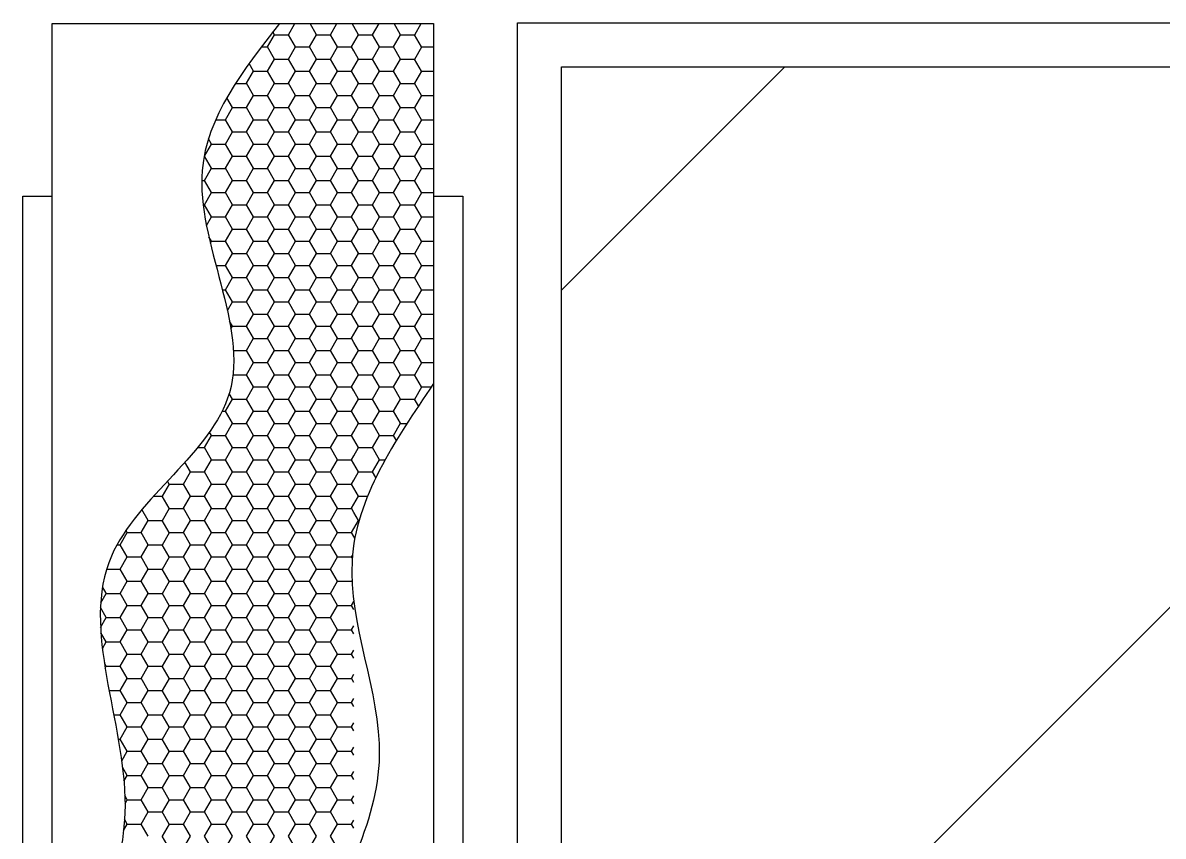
# Model space of a CAD drawing. Header units: millimetres. Extents: x 4513 to 24862, y 3359 to 11488.
# Drawn here: x 12594 to 13369, y 6465 to 7018 of the extents above; entities that cross this region are included whole.
import ezdxf

# ---------------------------------------------------------------- set-up
doc = ezdxf.new("R2010")
doc.units = ezdxf.units.MM

msp = doc.modelspace()

# ---------------------------------------------------------------- linework, layer by layer
for p, q in [((12614.34, 6085.9), (12614.34, 7017.06)), ((12614.34, 7017.06), (12873.42, 7017.06)), ((12774.86, 7009.48), (12779.24, 7017.06)), ((12793.9, 7009.49), (12789.53, 7017.06)), ((12803.44, 7009.48), (12807.81, 7017.06)), ((12819.3, 7014.99), (12818.1, 7017.06)), ((12822.47, 7009.49), (12819.3, 7014.99)), ((12832.01, 7009.48), (12836.39, 7017.06)), ((12851.05, 7009.49), (12846.68, 7017.06)), ((12860.59, 7009.48), (12864.96, 7017.06)), ((12873.42, 7017.06), (12873.42, 6085.9)), ((12930.45, 5880.25), (12930.45, 7017.6)), ((12930.45, 7017.6), (14035.98, 7017.6)), ((12760.57, 7001.23), (12765.34, 7009.48)), ((12765.32, 7009.49), (12764.23, 7011.38)), ((12765.33, 7009.48), (12774.85, 7009.48)), ((12779.61, 7001.24), (12774.85, 7009.49)), ((12789.15, 7001.23), (12793.91, 7009.48)), ((12793.9, 7009.48), (12803.43, 7009.48)), ((12808.19, 7001.24), (12803.42, 7009.49)), ((12819.3, 7003.97), (12822.49, 7009.48)), ((12822.48, 7009.48), (12832, 7009.48)), ((12836.76, 7001.24), (12832, 7009.49)), ((12846.3, 7001.23), (12851.06, 7009.48)), ((12851.05, 7009.48), (12860.58, 7009.48)), ((12865.34, 7001.24), (12860.57, 7009.49)), ((12756.43, 7001.23), (12760.56, 7001.23)), ((12765.32, 6992.99), (12760.56, 7001.24)), ((12774.86, 6992.99), (12779.62, 7001.23)), ((12779.61, 7001.23), (12789.14, 7001.23)), ((12793.9, 6992.99), (12789.14, 7001.24)), ((12803.44, 6992.99), (12808.2, 7001.23)), ((12808.19, 7001.23), (12817.71, 7001.23)), ((12819.3, 6998.49), (12817.71, 7001.24)), ((12817.72, 7001.23), (12819.3, 7003.97)), ((12822.47, 6992.99), (12819.3, 6998.49)), ((12832.01, 6992.99), (12836.77, 7001.23)), ((12836.76, 7001.23), (12846.29, 7001.23)), ((12851.05, 6992.99), (12846.29, 7001.24)), ((12860.59, 6992.99), (12865.35, 7001.23)), ((12865.34, 7001.23), (12873.42, 7001.23)), ((12751.04, 6984.74), (12748.07, 6989.89)), ((12760.57, 6984.74), (12765.34, 6992.99)), ((12765.33, 6992.98), (12774.85, 6992.98)), ((12779.61, 6984.74), (12774.85, 6992.99)), ((12789.15, 6984.74), (12793.91, 6992.99)), ((12793.9, 6992.98), (12803.43, 6992.98)), ((12808.19, 6984.74), (12803.42, 6992.99)), ((12819.3, 6987.47), (12822.49, 6992.99)), ((12822.48, 6992.98), (12832, 6992.98)), ((12836.76, 6984.74), (12832, 6992.99)), ((12846.3, 6984.74), (12851.06, 6992.99)), ((12851.05, 6992.98), (12860.58, 6992.98)), ((12865.34, 6984.74), (12860.57, 6992.99)), ((12746.29, 6976.49), (12751.05, 6984.74)), ((12751.04, 6984.73), (12760.56, 6984.73)), ((12765.32, 6976.49), (12760.56, 6984.74)), ((12774.86, 6976.49), (12779.62, 6984.74)), ((12779.61, 6984.73), (12789.14, 6984.73)), ((12793.9, 6976.49), (12789.14, 6984.74)), ((12803.44, 6976.49), (12808.2, 6984.74)), ((12808.19, 6984.73), (12817.71, 6984.73)), ((12819.3, 6981.99), (12817.71, 6984.74)), ((12817.72, 6984.74), (12819.3, 6987.47)), ((12822.47, 6976.49), (12819.3, 6981.99)), ((12832.01, 6976.49), (12836.77, 6984.74)), ((12836.76, 6984.73), (12846.29, 6984.73)), ((12851.05, 6976.49), (12846.29, 6984.74)), ((12860.59, 6976.49), (12865.35, 6984.74)), ((12865.34, 6984.73), (12873.42, 6984.73)), ((12960.45, 6207.27), (13740.78, 6987.6)), ((12960.45, 6987.6), (14005.98, 6987.6)), ((12960.45, 6122.51), (12960.45, 6987.6)), ((12960.45, 6835.88), (13112.16, 6987.6)), ((12738.95, 6976.48), (12746.28, 6976.48)), ((12751.04, 6968.24), (12746.27, 6976.49)), ((12760.57, 6968.24), (12765.34, 6976.49)), ((12765.33, 6976.48), (12774.85, 6976.48)), ((12779.61, 6968.24), (12774.85, 6976.49)), ((12789.15, 6968.24), (12793.91, 6976.49)), ((12793.9, 6976.48), (12803.43, 6976.48)), ((12808.19, 6968.24), (12803.42, 6976.49)), ((12819.3, 6970.97), (12822.49, 6976.49)), ((12822.48, 6976.48), (12832, 6976.48)), ((12836.76, 6968.24), (12832, 6976.49)), ((12846.3, 6968.24), (12851.06, 6976.49)), ((12851.05, 6976.48), (12860.58, 6976.48)), ((12865.34, 6968.24), (12860.57, 6976.49)), ((12736.75, 6960), (12732.95, 6966.58)), ((12746.29, 6959.99), (12751.05, 6968.24)), ((12751.04, 6968.23), (12760.56, 6968.23)), ((12765.32, 6960), (12760.56, 6968.24)), ((12774.86, 6959.99), (12779.62, 6968.24)), ((12779.61, 6968.23), (12789.14, 6968.23)), ((12793.9, 6960), (12789.14, 6968.24)), ((12803.44, 6959.99), (12808.2, 6968.24)), ((12808.19, 6968.23), (12817.71, 6968.23)), ((12819.3, 6965.49), (12817.71, 6968.24)), ((12817.72, 6968.24), (12819.3, 6970.97)), ((12832.01, 6959.99), (12836.77, 6968.24)), ((12836.76, 6968.23), (12846.29, 6968.23)), ((12851.05, 6960), (12846.29, 6968.24)), ((12860.59, 6959.99), (12865.35, 6968.24)), ((12865.34, 6968.23), (12873.42, 6968.23)), ((12732, 6951.74), (12736.76, 6959.99)), ((12736.75, 6959.98), (12746.28, 6959.98)), ((12751.04, 6951.75), (12746.27, 6960)), ((12760.57, 6951.74), (12765.34, 6959.99)), ((12765.33, 6959.98), (12774.85, 6959.98)), ((12779.61, 6951.75), (12774.85, 6960)), ((12789.15, 6951.74), (12793.91, 6959.99)), ((12793.9, 6959.98), (12803.43, 6959.98)), ((12808.19, 6951.75), (12803.42, 6960)), ((12822.47, 6960), (12819.3, 6965.49)), ((12819.3, 6954.47), (12822.49, 6959.99)), ((12822.48, 6959.98), (12832, 6959.98)), ((12836.76, 6951.75), (12832, 6960)), ((12846.3, 6951.74), (12851.06, 6959.99)), ((12851.05, 6959.98), (12860.58, 6959.98)), ((12865.34, 6951.75), (12860.57, 6960)), ((12725.42, 6951.73), (12731.99, 6951.73)), ((12736.75, 6943.5), (12731.99, 6951.75)), ((12746.29, 6943.49), (12751.05, 6951.74)), ((12751.04, 6951.73), (12760.56, 6951.73)), ((12765.32, 6943.5), (12760.56, 6951.75)), ((12774.86, 6943.49), (12779.62, 6951.74)), ((12779.61, 6951.73), (12789.14, 6951.73)), ((12793.9, 6943.5), (12789.14, 6951.75)), ((12803.44, 6943.49), (12808.2, 6951.74)), ((12808.19, 6951.73), (12817.71, 6951.73)), ((12819.3, 6948.99), (12817.71, 6951.75)), ((12817.72, 6951.74), (12819.3, 6954.47)), ((12832.01, 6943.49), (12836.77, 6951.74)), ((12836.76, 6951.73), (12846.29, 6951.73)), ((12851.05, 6943.5), (12846.29, 6951.75)), ((12860.59, 6943.49), (12865.35, 6951.74)), ((12865.34, 6951.73), (12873.42, 6951.73)), ((12732, 6935.24), (12736.76, 6943.49)), ((12736.75, 6943.48), (12746.28, 6943.48)), ((12751.04, 6935.25), (12746.27, 6943.5)), ((12760.57, 6935.24), (12765.34, 6943.49)), ((12765.33, 6943.48), (12774.85, 6943.48)), ((12779.61, 6935.25), (12774.85, 6943.5)), ((12789.15, 6935.24), (12793.91, 6943.49)), ((12793.9, 6943.48), (12803.43, 6943.48)), ((12808.19, 6935.25), (12803.42, 6943.5)), ((12822.47, 6943.5), (12819.3, 6948.99)), ((12819.3, 6937.97), (12822.49, 6943.49)), ((12822.48, 6943.48), (12832, 6943.48)), ((12836.76, 6935.25), (12832, 6943.5)), ((12846.3, 6935.24), (12851.06, 6943.49)), ((12851.05, 6943.48), (12860.58, 6943.48)), ((12865.34, 6935.25), (12860.57, 6943.5)), ((12717.71, 6926.99), (12722.47, 6935.24)), ((12722.46, 6935.25), (12720.48, 6938.69)), ((12722.46, 6935.24), (12731.99, 6935.24)), ((12736.75, 6927), (12731.99, 6935.25)), ((12746.29, 6926.99), (12751.05, 6935.24)), ((12751.04, 6935.24), (12760.56, 6935.24)), ((12765.32, 6927), (12760.56, 6935.25)), ((12774.86, 6926.99), (12779.62, 6935.24)), ((12779.61, 6935.24), (12789.14, 6935.24)), ((12793.9, 6927), (12789.14, 6935.25)), ((12803.44, 6926.99), (12808.2, 6935.24)), ((12808.19, 6935.24), (12817.71, 6935.24)), ((12819.3, 6932.5), (12817.71, 6935.25)), ((12817.72, 6935.24), (12819.3, 6937.97)), ((12832.01, 6926.99), (12836.77, 6935.24)), ((12836.76, 6935.24), (12846.29, 6935.24)), ((12851.05, 6927), (12846.29, 6935.25)), ((12860.59, 6926.99), (12865.35, 6935.24)), ((12865.34, 6935.24), (12873.42, 6935.24)), ((12717.53, 6926.99), (12717.7, 6926.99)), ((12722.46, 6918.75), (12717.7, 6927)), ((12732, 6918.75), (12736.76, 6926.99)), ((12736.75, 6926.99), (12746.28, 6926.99)), ((12751.04, 6918.75), (12746.27, 6927)), ((12760.57, 6918.75), (12765.34, 6926.99)), ((12765.33, 6926.99), (12774.85, 6926.99)), ((12779.61, 6918.75), (12774.85, 6927)), ((12789.15, 6918.75), (12793.91, 6926.99)), ((12793.9, 6926.99), (12803.43, 6926.99)), ((12808.19, 6918.75), (12803.42, 6927)), ((12822.47, 6927), (12819.3, 6932.5)), ((12819.3, 6921.48), (12822.49, 6926.99)), ((12822.48, 6926.99), (12832, 6926.99)), ((12836.76, 6918.75), (12832, 6927)), ((12846.3, 6918.75), (12851.06, 6926.99)), ((12851.05, 6926.99), (12860.58, 6926.99)), ((12865.34, 6918.75), (12860.57, 6927)), ((12817.72, 6918.75), (12819.3, 6921.48)), ((12717.71, 6910.5), (12722.47, 6918.75)), ((12722.46, 6918.74), (12731.99, 6918.74)), ((12736.75, 6910.5), (12731.99, 6918.75)), ((12746.29, 6910.5), (12751.05, 6918.75)), ((12751.04, 6918.74), (12760.56, 6918.74)), ((12765.32, 6910.5), (12760.56, 6918.75)), ((12774.86, 6910.5), (12779.62, 6918.75)), ((12779.61, 6918.74), (12789.14, 6918.74)), ((12793.9, 6910.5), (12789.14, 6918.75)), ((12803.44, 6910.5), (12808.2, 6918.75)), ((12808.19, 6918.74), (12817.71, 6918.74)), ((12819.3, 6916), (12817.71, 6918.75)), ((12822.47, 6910.5), (12819.3, 6916)), ((12832.01, 6910.5), (12836.77, 6918.75)), ((12836.76, 6918.74), (12846.29, 6918.74)), ((12851.05, 6910.5), (12846.29, 6918.75)), ((12860.59, 6910.5), (12865.35, 6918.75)), ((12865.34, 6918.74), (12873.42, 6918.74)), ((12715.91, 6910.49), (12717.7, 6910.49)), ((12722.46, 6902.25), (12717.7, 6910.5)), ((12732, 6902.25), (12736.76, 6910.5)), ((12736.75, 6910.49), (12746.28, 6910.49)), ((12751.04, 6902.25), (12746.27, 6910.5)), ((12760.57, 6902.25), (12765.34, 6910.5)), ((12765.33, 6910.49), (12774.85, 6910.49)), ((12779.61, 6902.25), (12774.85, 6910.5)), ((12789.15, 6902.25), (12793.91, 6910.5)), ((12793.9, 6910.49), (12803.43, 6910.49)), ((12808.19, 6902.25), (12803.42, 6910.5)), ((12817.72, 6902.25), (12819.3, 6904.98)), ((12819.3, 6904.98), (12822.49, 6910.5)), ((12822.48, 6910.49), (12832, 6910.49)), ((12836.76, 6902.25), (12832, 6910.5)), ((12846.3, 6902.25), (12851.06, 6910.5)), ((12851.05, 6910.49), (12860.58, 6910.49)), ((12865.34, 6902.25), (12860.57, 6910.5)), ((12594.34, 6065.9), (12594.34, 6899.76)), ((12594.34, 6899.76), (12614.34, 6899.76)), ((12717.71, 6894), (12722.47, 6902.25)), ((12722.46, 6902.24), (12731.99, 6902.24)), ((12736.75, 6894), (12731.99, 6902.25)), ((12746.29, 6894), (12751.05, 6902.25)), ((12751.04, 6902.24), (12760.56, 6902.24)), ((12765.32, 6894), (12760.56, 6902.25)), ((12774.86, 6894), (12779.62, 6902.25)), ((12779.61, 6902.24), (12789.14, 6902.24)), ((12793.9, 6894), (12789.14, 6902.25)), ((12803.44, 6894), (12808.2, 6902.25)), ((12808.19, 6902.24), (12817.71, 6902.24)), ((12819.3, 6899.5), (12817.71, 6902.25)), ((12822.47, 6894), (12819.3, 6899.5)), ((12832.01, 6894), (12836.77, 6902.25)), ((12836.76, 6902.24), (12846.29, 6902.24)), ((12851.05, 6894), (12846.29, 6902.25)), ((12860.59, 6894), (12865.35, 6902.25)), ((12865.34, 6902.24), (12873.42, 6902.24)), ((12873.42, 6899.76), (12893.42, 6899.76)), ((12893.42, 6899.76), (12893.42, 6065.9)), ((12716.89, 6893.99), (12717.7, 6893.99)), ((12722.46, 6885.76), (12717.7, 6894)), ((12732, 6885.75), (12736.76, 6894)), ((12736.75, 6893.99), (12746.28, 6893.99)), ((12751.04, 6885.76), (12746.27, 6894)), ((12760.57, 6885.75), (12765.34, 6894)), ((12765.33, 6893.99), (12774.85, 6893.99)), ((12779.61, 6885.76), (12774.85, 6894)), ((12789.15, 6885.75), (12793.91, 6894)), ((12793.9, 6893.99), (12803.43, 6893.99)), ((12808.19, 6885.76), (12803.42, 6894)), ((12817.72, 6885.75), (12819.3, 6888.48)), ((12819.3, 6888.48), (12822.49, 6894)), ((12822.48, 6893.99), (12832, 6893.99)), ((12836.76, 6885.76), (12832, 6894)), ((12846.3, 6885.75), (12851.06, 6894)), ((12851.05, 6893.99), (12860.58, 6893.99)), ((12865.34, 6885.76), (12860.57, 6894)), ((12719.14, 6879.98), (12722.47, 6885.75)), ((12722.46, 6885.74), (12731.99, 6885.74)), ((12736.75, 6877.51), (12731.99, 6885.76)), ((12746.29, 6877.5), (12751.05, 6885.75)), ((12751.04, 6885.74), (12760.56, 6885.74)), ((12765.32, 6877.51), (12760.56, 6885.76)), ((12774.86, 6877.5), (12779.62, 6885.75)), ((12779.61, 6885.74), (12789.14, 6885.74)), ((12793.9, 6877.51), (12789.14, 6885.76)), ((12803.44, 6877.5), (12808.2, 6885.75)), ((12808.19, 6885.74), (12817.71, 6885.74)), ((12819.3, 6883), (12817.71, 6885.76)), ((12822.47, 6877.51), (12819.3, 6883)), ((12832.01, 6877.5), (12836.77, 6885.75)), ((12836.76, 6885.74), (12846.29, 6885.74)), ((12851.05, 6877.51), (12846.29, 6885.76)), ((12860.59, 6877.5), (12865.35, 6885.75)), ((12865.34, 6885.74), (12873.42, 6885.74)), ((12732, 6869.25), (12736.76, 6877.5)), ((12736.75, 6877.49), (12746.28, 6877.49)), ((12751.04, 6869.26), (12746.27, 6877.51)), ((12760.57, 6869.25), (12765.34, 6877.5)), ((12765.33, 6877.49), (12774.85, 6877.49)), ((12779.61, 6869.26), (12774.85, 6877.51)), ((12789.15, 6869.25), (12793.91, 6877.5)), ((12793.9, 6877.49), (12803.43, 6877.49)), ((12808.19, 6869.26), (12803.42, 6877.51)), ((12819.3, 6871.98), (12822.49, 6877.5)), ((12822.48, 6877.49), (12832, 6877.49)), ((12836.76, 6869.26), (12832, 6877.51)), ((12846.3, 6869.25), (12851.06, 6877.5)), ((12851.05, 6877.49), (12860.58, 6877.49)), ((12865.34, 6869.26), (12860.57, 6877.51)), ((12722.46, 6869.26), (12720.81, 6872.12)), ((12721.76, 6868.01), (12722.47, 6869.25)), ((12722.46, 6869.24), (12731.99, 6869.24)), ((12736.75, 6861.01), (12731.99, 6869.26)), ((12746.29, 6861), (12751.05, 6869.25)), ((12751.04, 6869.24), (12760.56, 6869.24)), ((12765.32, 6861.01), (12760.56, 6869.26)), ((12774.86, 6861), (12779.62, 6869.25)), ((12779.61, 6869.24), (12789.14, 6869.24)), ((12793.9, 6861.01), (12789.14, 6869.26)), ((12803.44, 6861), (12808.2, 6869.25)), ((12808.19, 6869.24), (12817.71, 6869.24)), ((12819.3, 6866.51), (12817.71, 6869.26)), ((12817.72, 6869.25), (12819.3, 6871.98)), ((12822.47, 6861.01), (12819.3, 6866.51)), ((12832.01, 6861), (12836.77, 6869.25)), ((12836.76, 6869.24), (12846.29, 6869.24)), ((12851.05, 6861.01), (12846.29, 6869.26)), ((12860.59, 6861), (12865.35, 6869.25)), ((12865.34, 6869.24), (12873.42, 6869.24)), ((12732, 6852.75), (12736.76, 6861)), ((12736.75, 6861), (12746.28, 6861)), ((12751.04, 6852.76), (12746.27, 6861.01)), ((12760.57, 6852.75), (12765.34, 6861)), ((12765.33, 6861), (12774.85, 6861)), ((12779.61, 6852.76), (12774.85, 6861.01)), ((12789.15, 6852.75), (12793.91, 6861)), ((12793.9, 6861), (12803.43, 6861)), ((12808.19, 6852.76), (12803.42, 6861.01)), ((12819.3, 6855.49), (12822.49, 6861)), ((12822.48, 6861), (12832, 6861)), ((12836.76, 6852.76), (12832, 6861.01)), ((12846.3, 6852.75), (12851.06, 6861)), ((12851.05, 6861), (12860.58, 6861)), ((12865.34, 6852.76), (12860.57, 6861.01)), ((12725.61, 6852.75), (12731.99, 6852.75)), ((12736.75, 6844.51), (12731.99, 6852.76)), ((12746.29, 6844.51), (12751.05, 6852.75)), ((12751.04, 6852.75), (12760.56, 6852.75)), ((12765.32, 6844.51), (12760.56, 6852.76)), ((12774.86, 6844.51), (12779.62, 6852.75)), ((12779.61, 6852.75), (12789.14, 6852.75)), ((12793.9, 6844.51), (12789.14, 6852.76)), ((12803.44, 6844.51), (12808.2, 6852.75)), ((12808.19, 6852.75), (12817.71, 6852.75)), ((12819.3, 6850.01), (12817.71, 6852.76)), ((12817.72, 6852.75), (12819.3, 6855.49)), ((12822.47, 6844.51), (12819.3, 6850.01)), ((12832.01, 6844.51), (12836.77, 6852.75)), ((12836.76, 6852.75), (12846.29, 6852.75)), ((12851.05, 6844.51), (12846.29, 6852.76)), ((12860.59, 6844.51), (12865.35, 6852.75)), ((12865.34, 6852.75), (12873.42, 6852.75)), ((12732, 6836.26), (12736.76, 6844.51)), ((12736.75, 6844.5), (12746.28, 6844.5)), ((12751.04, 6836.26), (12746.27, 6844.51)), ((12760.57, 6836.26), (12765.34, 6844.51)), ((12765.33, 6844.5), (12774.85, 6844.5)), ((12779.61, 6836.26), (12774.85, 6844.51)), ((12789.15, 6836.26), (12793.91, 6844.51)), ((12793.9, 6844.5), (12803.43, 6844.5)), ((12808.19, 6836.26), (12803.42, 6844.51)), ((12819.3, 6838.99), (12822.49, 6844.51)), ((12822.48, 6844.5), (12832, 6844.5)), ((12836.76, 6836.26), (12832, 6844.51)), ((12846.3, 6836.26), (12851.06, 6844.51)), ((12851.05, 6844.5), (12860.58, 6844.5)), ((12865.34, 6836.26), (12860.57, 6844.51)), ((12729.93, 6836.25), (12731.99, 6836.25)), ((12736.75, 6828.01), (12731.99, 6836.26)), ((12746.29, 6828.01), (12751.05, 6836.26)), ((12751.04, 6836.25), (12760.56, 6836.25)), ((12765.32, 6828.01), (12760.56, 6836.26)), ((12774.86, 6828.01), (12779.62, 6836.26)), ((12779.61, 6836.25), (12789.14, 6836.25)), ((12793.9, 6828.01), (12789.14, 6836.26)), ((12803.44, 6828.01), (12808.2, 6836.26)), ((12808.19, 6836.25), (12817.71, 6836.25)), ((12819.3, 6833.51), (12817.71, 6836.26)), ((12817.72, 6836.26), (12819.3, 6838.99)), ((12832.01, 6828.01), (12836.77, 6836.26)), ((12836.76, 6836.25), (12846.29, 6836.25)), ((12851.05, 6828.01), (12846.29, 6836.26)), ((12860.59, 6828.01), (12865.35, 6836.26)), ((12865.34, 6836.25), (12873.42, 6836.25)), ((12733.33, 6822.06), (12736.76, 6828.01)), ((12736.75, 6828), (12746.28, 6828)), ((12751.04, 6819.76), (12746.27, 6828.01)), ((12760.57, 6819.76), (12765.34, 6828.01)), ((12765.33, 6828), (12774.85, 6828)), ((12779.61, 6819.76), (12774.85, 6828.01)), ((12789.15, 6819.76), (12793.91, 6828.01)), ((12793.9, 6828), (12803.43, 6828)), ((12808.19, 6819.76), (12803.42, 6828.01)), ((12822.47, 6828.01), (12819.3, 6833.51)), ((12819.3, 6822.49), (12822.49, 6828.01)), ((12822.48, 6828), (12832, 6828)), ((12836.76, 6819.76), (12832, 6828.01)), ((12846.3, 6819.76), (12851.06, 6828.01)), ((12851.05, 6828), (12860.58, 6828)), ((12865.34, 6819.76), (12860.57, 6828.01)), ((12746.29, 6811.51), (12751.05, 6819.76)), ((12751.04, 6819.75), (12760.56, 6819.75)), ((12765.32, 6811.52), (12760.56, 6819.76)), ((12774.86, 6811.51), (12779.62, 6819.76)), ((12779.61, 6819.75), (12789.14, 6819.75)), ((12793.9, 6811.52), (12789.14, 6819.76)), ((12803.44, 6811.51), (12808.2, 6819.76)), ((12808.19, 6819.75), (12817.71, 6819.75)), ((12819.3, 6817.01), (12817.71, 6819.76)), ((12817.72, 6819.76), (12819.3, 6822.49)), ((12832.01, 6811.51), (12836.77, 6819.76)), ((12836.76, 6819.75), (12846.29, 6819.75)), ((12851.05, 6811.52), (12846.29, 6819.76)), ((12860.59, 6811.51), (12865.35, 6819.76)), ((12865.34, 6819.75), (12873.42, 6819.75)), ((12736.75, 6811.52), (12734.79, 6814.91)), ((12735.71, 6809.69), (12736.76, 6811.51)), ((12736.75, 6811.5), (12746.28, 6811.5)), ((12751.04, 6803.27), (12746.27, 6811.52)), ((12760.57, 6803.26), (12765.34, 6811.51)), ((12765.33, 6811.5), (12774.85, 6811.5)), ((12779.61, 6803.27), (12774.85, 6811.52)), ((12789.15, 6803.26), (12793.91, 6811.51)), ((12793.9, 6811.5), (12803.43, 6811.5)), ((12808.19, 6803.27), (12803.42, 6811.52)), ((12822.47, 6811.52), (12819.3, 6817.01)), ((12819.3, 6805.99), (12822.49, 6811.51)), ((12822.48, 6811.5), (12832, 6811.5)), ((12836.76, 6803.27), (12832, 6811.52)), ((12846.3, 6803.26), (12851.06, 6811.51)), ((12851.05, 6811.5), (12860.58, 6811.5)), ((12865.34, 6803.27), (12860.57, 6811.52)), ((12746.29, 6795.01), (12751.05, 6803.26)), ((12751.04, 6803.25), (12760.56, 6803.25)), ((12765.32, 6795.02), (12760.56, 6803.27)), ((12774.86, 6795.01), (12779.62, 6803.26)), ((12779.61, 6803.25), (12789.14, 6803.25)), ((12793.9, 6795.02), (12789.14, 6803.27)), ((12803.44, 6795.01), (12808.2, 6803.26)), ((12808.19, 6803.25), (12817.71, 6803.25)), ((12819.3, 6800.51), (12817.71, 6803.27)), ((12817.72, 6803.26), (12819.3, 6805.99)), ((12832.01, 6795.01), (12836.77, 6803.26)), ((12836.76, 6803.25), (12846.29, 6803.25)), ((12851.05, 6795.02), (12846.29, 6803.27)), ((12860.59, 6795.01), (12865.35, 6803.26)), ((12865.34, 6803.25), (12873.42, 6803.25)), ((12822.47, 6795.02), (12819.3, 6800.51)), ((12737.41, 6795), (12746.28, 6795)), ((12751.04, 6786.77), (12746.27, 6795.02)), ((12760.57, 6786.76), (12765.34, 6795.01)), ((12765.33, 6795), (12774.85, 6795)), ((12779.61, 6786.77), (12774.85, 6795.02)), ((12789.15, 6786.76), (12793.91, 6795.01)), ((12793.9, 6795), (12803.43, 6795)), ((12808.19, 6786.77), (12803.42, 6795.02)), ((12817.72, 6786.76), (12819.3, 6789.49)), ((12819.3, 6789.49), (12822.49, 6795.01)), ((12822.48, 6795), (12832, 6795)), ((12836.76, 6786.77), (12832, 6795.02)), ((12846.3, 6786.76), (12851.06, 6795.01)), ((12851.05, 6795), (12860.58, 6795)), ((12865.34, 6786.77), (12860.57, 6795.02)), ((12746.29, 6778.51), (12751.05, 6786.76)), ((12751.04, 6786.76), (12760.56, 6786.76)), ((12765.32, 6778.52), (12760.56, 6786.77)), ((12774.86, 6778.51), (12779.62, 6786.76)), ((12779.61, 6786.76), (12789.14, 6786.76)), ((12793.9, 6778.52), (12789.14, 6786.77)), ((12803.44, 6778.51), (12808.2, 6786.76)), ((12808.19, 6786.76), (12817.71, 6786.76)), ((12819.3, 6784.02), (12817.71, 6786.77)), ((12822.47, 6778.52), (12819.3, 6784.02)), ((12832.01, 6778.51), (12836.77, 6786.76)), ((12836.76, 6786.76), (12846.29, 6786.76)), ((12851.05, 6778.52), (12846.29, 6786.77)), ((12860.59, 6778.51), (12865.35, 6786.76)), ((12865.34, 6786.76), (12873.42, 6786.76)), ((12737.11, 6778.51), (12746.28, 6778.51)), ((12751.04, 6770.27), (12746.27, 6778.52)), ((12760.57, 6770.27), (12765.34, 6778.51)), ((12765.33, 6778.51), (12774.85, 6778.51)), ((12779.61, 6770.27), (12774.85, 6778.52)), ((12789.15, 6770.27), (12793.91, 6778.51)), ((12793.9, 6778.51), (12803.43, 6778.51)), ((12808.19, 6770.27), (12803.42, 6778.52)), ((12817.72, 6770.27), (12819.3, 6773)), ((12819.3, 6773), (12822.49, 6778.51)), ((12822.48, 6778.51), (12832, 6778.51)), ((12836.76, 6770.27), (12832, 6778.52)), ((12846.3, 6770.27), (12851.06, 6778.51)), ((12851.05, 6778.51), (12860.58, 6778.51)), ((12865.34, 6770.27), (12860.57, 6778.52)), ((12736.75, 6762.02), (12734.57, 6765.8)), ((12746.29, 6762.02), (12751.05, 6770.27)), ((12751.04, 6770.26), (12760.56, 6770.26)), ((12765.32, 6762.02), (12760.56, 6770.27)), ((12774.86, 6762.02), (12779.62, 6770.27)), ((12779.61, 6770.26), (12789.14, 6770.26)), ((12793.9, 6762.02), (12789.14, 6770.27)), ((12803.44, 6762.02), (12808.2, 6770.27)), ((12808.19, 6770.26), (12817.71, 6770.26)), ((12819.3, 6767.52), (12817.71, 6770.27)), ((12822.47, 6762.02), (12819.3, 6767.52)), ((12832.01, 6762.02), (12836.77, 6770.27)), ((12836.76, 6770.26), (12846.29, 6770.26)), ((12851.05, 6762.02), (12846.29, 6770.27)), ((12860.59, 6762.02), (12865.35, 6770.27)), ((12865.34, 6770.26), (12871.9, 6770.26)), ((12732, 6753.77), (12736.76, 6762.02)), ((12736.75, 6762.01), (12746.28, 6762.01)), ((12751.04, 6753.77), (12746.27, 6762.02)), ((12760.57, 6753.77), (12765.34, 6762.02)), ((12765.33, 6762.01), (12774.85, 6762.01)), ((12779.61, 6753.77), (12774.85, 6762.02)), ((12789.15, 6753.77), (12793.91, 6762.02)), ((12793.9, 6762.01), (12803.43, 6762.01)), ((12808.19, 6753.77), (12803.42, 6762.02)), ((12817.72, 6753.77), (12819.3, 6756.5)), ((12819.3, 6756.5), (12822.49, 6762.02)), ((12822.48, 6762.01), (12832, 6762.01)), ((12836.76, 6753.77), (12832, 6762.02)), ((12846.3, 6753.77), (12851.06, 6762.02)), ((12851.05, 6762.01), (12860.58, 6762.01)), ((12863.24, 6757.41), (12860.57, 6762.02)), ((12729.75, 6753.76), (12731.99, 6753.76)), ((12736.75, 6745.52), (12731.99, 6753.77)), ((12746.29, 6745.52), (12751.05, 6753.77)), ((12751.04, 6753.76), (12760.56, 6753.76)), ((12765.32, 6745.52), (12760.56, 6753.77)), ((12774.86, 6745.52), (12779.62, 6753.77)), ((12779.61, 6753.76), (12789.14, 6753.76)), ((12793.9, 6745.52), (12789.14, 6753.77)), ((12803.44, 6745.52), (12808.2, 6753.77)), ((12808.19, 6753.76), (12817.71, 6753.76)), ((12819.3, 6751.02), (12817.71, 6753.77)), ((12822.47, 6745.52), (12819.3, 6751.02)), ((12832.01, 6745.52), (12836.77, 6753.77)), ((12836.76, 6753.76), (12846.29, 6753.76)), ((12851.05, 6745.52), (12846.29, 6753.77)), ((12732, 6737.27), (12736.76, 6745.52)), ((12736.75, 6745.51), (12746.28, 6745.51)), ((12751.04, 6737.28), (12746.27, 6745.52)), ((12760.57, 6737.27), (12765.34, 6745.52)), ((12765.33, 6745.51), (12774.85, 6745.51)), ((12779.61, 6737.28), (12774.85, 6745.52)), ((12789.15, 6737.27), (12793.91, 6745.52)), ((12793.9, 6745.51), (12803.43, 6745.51)), ((12808.19, 6737.28), (12803.42, 6745.52)), ((12819.3, 6740), (12822.49, 6745.52)), ((12822.48, 6745.51), (12832, 6745.51)), ((12836.76, 6737.28), (12832, 6745.52)), ((12846.3, 6737.27), (12851.06, 6745.52)), ((12851.05, 6745.51), (12855.43, 6745.51)), ((12717.71, 6729.02), (12722.47, 6737.27)), ((12722.46, 6737.28), (12721.14, 6739.56)), ((12722.46, 6737.26), (12731.99, 6737.26)), ((12736.75, 6729.03), (12731.99, 6737.28)), ((12746.29, 6729.02), (12751.05, 6737.27)), ((12751.04, 6737.26), (12760.56, 6737.26)), ((12765.32, 6729.03), (12760.56, 6737.28)), ((12774.86, 6729.02), (12779.62, 6737.27)), ((12779.61, 6737.26), (12789.14, 6737.26)), ((12793.9, 6729.03), (12789.14, 6737.28)), ((12803.44, 6729.02), (12808.2, 6737.27)), ((12808.19, 6737.26), (12817.71, 6737.26)), ((12819.3, 6734.52), (12817.71, 6737.28)), ((12817.72, 6737.27), (12819.3, 6740)), ((12822.47, 6729.03), (12819.3, 6734.52)), ((12832.01, 6729.02), (12836.77, 6737.27)), ((12836.76, 6737.26), (12846.29, 6737.26)), ((12848.2, 6733.96), (12846.29, 6737.28)), ((12713.05, 6729.01), (12717.7, 6729.01)), ((12722.46, 6720.78), (12717.7, 6729.03)), ((12732, 6720.77), (12736.76, 6729.02)), ((12736.75, 6729.01), (12746.28, 6729.01)), ((12751.04, 6720.78), (12746.27, 6729.03)), ((12760.57, 6720.77), (12765.34, 6729.02)), ((12765.33, 6729.01), (12774.85, 6729.01)), ((12779.61, 6720.78), (12774.85, 6729.03)), ((12789.15, 6720.77), (12793.91, 6729.02)), ((12793.9, 6729.01), (12803.43, 6729.01)), ((12808.19, 6720.78), (12803.42, 6729.03)), ((12819.3, 6723.5), (12822.49, 6729.02)), ((12822.48, 6729.01), (12832, 6729.01)), ((12836.76, 6720.78), (12832, 6729.03)), ((12708.17, 6712.53), (12704.42, 6719.03)), ((12717.71, 6712.52), (12722.47, 6720.77)), ((12722.46, 6720.76), (12731.99, 6720.76)), ((12736.75, 6712.53), (12731.99, 6720.78)), ((12746.29, 6712.52), (12751.05, 6720.77)), ((12751.04, 6720.76), (12760.56, 6720.76)), ((12765.32, 6712.53), (12760.56, 6720.78)), ((12774.86, 6712.52), (12779.62, 6720.77)), ((12779.61, 6720.76), (12789.14, 6720.76)), ((12793.9, 6712.53), (12789.14, 6720.78)), ((12803.44, 6712.52), (12808.2, 6720.77)), ((12808.19, 6720.76), (12817.71, 6720.76)), ((12819.3, 6718.03), (12817.71, 6720.78)), ((12817.72, 6720.77), (12819.3, 6723.5)), ((12822.47, 6712.53), (12819.3, 6718.03)), ((12832.01, 6712.52), (12836.77, 6720.77)), ((12836.76, 6720.76), (12840.55, 6720.76)), ((12703.42, 6704.27), (12708.19, 6712.52)), ((12708.18, 6712.52), (12717.7, 6712.52)), ((12722.46, 6704.28), (12717.7, 6712.53)), ((12732, 6704.27), (12736.76, 6712.52)), ((12736.75, 6712.52), (12746.28, 6712.52)), ((12751.04, 6704.28), (12746.27, 6712.53)), ((12760.57, 6704.27), (12765.34, 6712.52)), ((12765.33, 6712.52), (12774.85, 6712.52)), ((12779.61, 6704.28), (12774.85, 6712.53)), ((12789.15, 6704.27), (12793.91, 6712.52)), ((12793.9, 6712.52), (12803.43, 6712.52)), ((12808.19, 6704.28), (12803.42, 6712.53)), ((12819.3, 6707.01), (12822.49, 6712.52)), ((12822.48, 6712.52), (12832, 6712.52)), ((12834.25, 6708.64), (12832, 6712.53)), ((12689.14, 6696.03), (12693.9, 6704.27)), ((12693.89, 6704.28), (12692.72, 6706.3)), ((12693.89, 6704.27), (12703.41, 6704.27)), ((12708.17, 6696.03), (12703.41, 6704.28)), ((12717.71, 6696.03), (12722.47, 6704.27)), ((12722.46, 6704.27), (12731.99, 6704.27)), ((12736.75, 6696.03), (12731.99, 6704.28)), ((12746.29, 6696.03), (12751.05, 6704.27)), ((12751.04, 6704.27), (12760.56, 6704.27)), ((12765.32, 6696.03), (12760.56, 6704.28)), ((12774.86, 6696.03), (12779.62, 6704.27)), ((12779.61, 6704.27), (12789.14, 6704.27)), ((12793.9, 6696.03), (12789.14, 6704.28)), ((12803.44, 6696.03), (12808.2, 6704.27)), ((12808.19, 6704.27), (12817.71, 6704.27)), ((12819.3, 6701.53), (12817.71, 6704.28)), ((12817.72, 6704.27), (12819.3, 6707.01)), ((12683.25, 6696.02), (12689.13, 6696.02)), ((12693.89, 6687.78), (12689.12, 6696.03)), ((12703.42, 6687.78), (12708.19, 6696.03)), ((12708.18, 6696.02), (12717.7, 6696.02)), ((12722.46, 6687.78), (12717.7, 6696.03)), ((12732, 6687.78), (12736.76, 6696.03)), ((12736.75, 6696.02), (12746.28, 6696.02)), ((12751.04, 6687.78), (12746.27, 6696.03)), ((12760.57, 6687.78), (12765.34, 6696.03)), ((12765.33, 6696.02), (12774.85, 6696.02)), ((12779.61, 6687.78), (12774.85, 6696.03)), ((12789.15, 6687.78), (12793.91, 6696.03)), ((12793.9, 6696.02), (12803.43, 6696.02)), ((12808.19, 6687.78), (12803.42, 6696.03)), ((12822.47, 6696.03), (12819.3, 6701.53)), ((12819.3, 6690.51), (12822.49, 6696.03)), ((12822.48, 6696.02), (12828.59, 6696.02)), ((12679.6, 6679.53), (12675.31, 6686.96)), ((12689.14, 6679.53), (12693.9, 6687.78)), ((12693.89, 6687.77), (12703.41, 6687.77)), ((12708.17, 6679.53), (12703.41, 6687.78)), ((12717.71, 6679.53), (12722.47, 6687.78)), ((12722.46, 6687.77), (12731.99, 6687.77)), ((12736.75, 6679.53), (12731.99, 6687.78)), ((12746.29, 6679.53), (12751.05, 6687.78)), ((12751.04, 6687.77), (12760.56, 6687.77)), ((12765.32, 6679.53), (12760.56, 6687.78)), ((12774.86, 6679.53), (12779.62, 6687.78)), ((12779.61, 6687.77), (12789.14, 6687.77)), ((12793.9, 6679.53), (12789.14, 6687.78)), ((12803.44, 6679.53), (12808.2, 6687.78)), ((12808.19, 6687.77), (12817.71, 6687.77)), ((12819.3, 6685.03), (12817.71, 6687.78)), ((12817.72, 6687.78), (12819.3, 6690.51)), ((12674.85, 6671.28), (12679.61, 6679.53)), ((12679.6, 6679.52), (12689.13, 6679.52)), ((12693.89, 6671.28), (12689.12, 6679.53)), ((12703.42, 6671.28), (12708.19, 6679.53)), ((12708.18, 6679.52), (12717.7, 6679.52)), ((12722.46, 6671.28), (12717.7, 6679.53)), ((12732, 6671.28), (12736.76, 6679.53)), ((12736.75, 6679.52), (12746.28, 6679.52)), ((12751.04, 6671.28), (12746.27, 6679.53)), ((12760.57, 6671.28), (12765.34, 6679.53)), ((12765.33, 6679.52), (12774.85, 6679.52)), ((12779.61, 6671.28), (12774.85, 6679.53)), ((12789.15, 6671.28), (12793.91, 6679.53)), ((12793.9, 6679.52), (12803.43, 6679.52)), ((12808.19, 6671.28), (12803.42, 6679.53)), ((12822.47, 6679.53), (12819.3, 6685.03)), ((12819.3, 6674.01), (12822.49, 6679.53)), ((12822.48, 6679.52), (12822.83, 6679.52)), ((12660.56, 6663.03), (12665.32, 6671.28)), ((12665.31, 6671.28), (12664.42, 6672.83)), ((12665.31, 6671.27), (12674.84, 6671.27)), ((12679.6, 6663.04), (12674.84, 6671.28)), ((12689.14, 6663.03), (12693.9, 6671.28)), ((12693.89, 6671.27), (12703.41, 6671.27)), ((12708.17, 6663.04), (12703.41, 6671.28)), ((12717.71, 6663.03), (12722.47, 6671.28)), ((12722.46, 6671.27), (12731.99, 6671.27)), ((12736.75, 6663.04), (12731.99, 6671.28)), ((12746.29, 6663.03), (12751.05, 6671.28)), ((12751.04, 6671.27), (12760.56, 6671.27)), ((12765.32, 6663.04), (12760.56, 6671.28)), ((12774.86, 6663.03), (12779.62, 6671.28)), ((12779.61, 6671.27), (12789.14, 6671.27)), ((12793.9, 6663.04), (12789.14, 6671.28)), ((12803.44, 6663.03), (12808.2, 6671.28)), ((12808.19, 6671.27), (12817.71, 6671.27)), ((12819.3, 6668.53), (12817.71, 6671.28)), ((12817.72, 6671.28), (12819.3, 6674.01)), ((12819.93, 6667.45), (12819.3, 6668.53)), ((12658.31, 6663.02), (12660.55, 6663.02)), ((12665.31, 6654.79), (12660.55, 6663.04)), ((12674.85, 6654.78), (12679.61, 6663.03)), ((12679.6, 6663.02), (12689.13, 6663.02)), ((12693.89, 6654.79), (12689.12, 6663.04)), ((12703.42, 6654.78), (12708.19, 6663.03)), ((12708.18, 6663.02), (12717.7, 6663.02)), ((12722.46, 6654.79), (12717.7, 6663.04)), ((12732, 6654.78), (12736.76, 6663.03)), ((12736.75, 6663.02), (12746.28, 6663.02)), ((12751.04, 6654.79), (12746.27, 6663.04)), ((12760.57, 6654.78), (12765.34, 6663.03)), ((12765.33, 6663.02), (12774.85, 6663.02)), ((12779.61, 6654.79), (12774.85, 6663.04)), ((12789.15, 6654.78), (12793.91, 6663.03)), ((12793.9, 6663.02), (12803.43, 6663.02)), ((12808.19, 6654.79), (12803.42, 6663.04)), ((12817.72, 6654.78), (12818.27, 6655.72)), ((12660.56, 6646.53), (12665.32, 6654.78)), ((12665.31, 6654.77), (12674.84, 6654.77)), ((12679.6, 6646.54), (12674.84, 6654.79)), ((12689.14, 6646.53), (12693.9, 6654.78)), ((12693.89, 6654.77), (12703.41, 6654.77)), ((12708.17, 6646.54), (12703.41, 6654.79)), ((12717.71, 6646.53), (12722.47, 6654.78)), ((12722.46, 6654.77), (12731.99, 6654.77)), ((12736.75, 6646.54), (12731.99, 6654.79)), ((12746.29, 6646.53), (12751.05, 6654.78)), ((12751.04, 6654.77), (12760.56, 6654.77)), ((12765.32, 6646.54), (12760.56, 6654.79)), ((12774.86, 6646.53), (12779.62, 6654.78)), ((12779.61, 6654.77), (12789.14, 6654.77)), ((12793.9, 6646.54), (12789.14, 6654.79)), ((12803.44, 6646.53), (12808.2, 6654.78)), ((12808.19, 6654.77), (12817.71, 6654.77)), ((12818.13, 6654.06), (12817.71, 6654.79)), ((12651.29, 6646.52), (12660.55, 6646.52)), ((12665.31, 6638.29), (12660.55, 6646.54)), ((12674.85, 6638.28), (12679.61, 6646.53)), ((12679.6, 6646.52), (12689.13, 6646.52)), ((12693.89, 6638.29), (12689.12, 6646.54)), ((12703.42, 6638.28), (12708.19, 6646.53)), ((12708.18, 6646.52), (12717.7, 6646.52)), ((12722.46, 6638.29), (12717.7, 6646.54)), ((12732, 6638.28), (12736.76, 6646.53)), ((12736.75, 6646.52), (12746.28, 6646.52)), ((12751.04, 6638.29), (12746.27, 6646.54)), ((12760.57, 6638.28), (12765.34, 6646.53)), ((12765.33, 6646.52), (12774.85, 6646.52)), ((12779.61, 6638.29), (12774.85, 6646.54)), ((12789.15, 6638.28), (12793.91, 6646.53)), ((12793.9, 6646.52), (12803.43, 6646.52)), ((12808.19, 6638.29), (12803.42, 6646.54)), ((12651.02, 6630.04), (12648.49, 6634.43)), ((12660.56, 6630.03), (12665.32, 6638.28)), ((12665.31, 6638.28), (12674.84, 6638.28)), ((12679.6, 6630.04), (12674.84, 6638.29)), ((12689.14, 6630.03), (12693.9, 6638.28)), ((12693.89, 6638.28), (12703.41, 6638.28)), ((12708.17, 6630.04), (12703.41, 6638.29)), ((12717.71, 6630.03), (12722.47, 6638.28)), ((12722.46, 6638.28), (12731.99, 6638.28)), ((12736.75, 6630.04), (12731.99, 6638.29)), ((12746.29, 6630.03), (12751.05, 6638.28)), ((12751.04, 6638.28), (12760.56, 6638.28)), ((12765.32, 6630.04), (12760.56, 6638.29)), ((12774.86, 6630.03), (12779.62, 6638.28)), ((12779.61, 6638.28), (12789.14, 6638.28)), ((12793.9, 6630.04), (12789.14, 6638.29)), ((12803.44, 6630.03), (12808.2, 6638.28)), ((12808.19, 6638.28), (12817.71, 6638.28)), ((12818, 6637.79), (12817.71, 6638.29)), ((12817.72, 6638.28), (12817.96, 6638.69)), ((12647.26, 6623.5), (12651.04, 6630.03)), ((12651.03, 6630.03), (12660.55, 6630.03)), ((12665.31, 6621.79), (12660.55, 6630.04)), ((12674.85, 6621.79), (12679.61, 6630.03)), ((12679.6, 6630.03), (12689.13, 6630.03)), ((12693.89, 6621.79), (12689.12, 6630.04)), ((12703.42, 6621.79), (12708.19, 6630.03)), ((12708.18, 6630.03), (12717.7, 6630.03)), ((12722.46, 6621.79), (12717.7, 6630.04)), ((12732, 6621.79), (12736.76, 6630.03)), ((12736.75, 6630.03), (12746.28, 6630.03)), ((12751.04, 6621.79), (12746.27, 6630.04)), ((12760.57, 6621.79), (12765.34, 6630.03)), ((12765.33, 6630.03), (12774.85, 6630.03)), ((12779.61, 6621.79), (12774.85, 6630.04)), ((12789.15, 6621.79), (12793.91, 6630.03)), ((12793.9, 6630.03), (12803.43, 6630.03)), ((12808.19, 6621.79), (12803.42, 6630.04)), ((12651.02, 6613.54), (12647.1, 6620.34)), ((12660.56, 6613.54), (12665.32, 6621.79)), ((12665.31, 6621.78), (12674.84, 6621.78)), ((12679.6, 6613.54), (12674.84, 6621.79)), ((12689.14, 6613.54), (12693.9, 6621.79)), ((12693.89, 6621.78), (12703.41, 6621.78)), ((12708.17, 6613.54), (12703.41, 6621.79)), ((12717.71, 6613.54), (12722.47, 6621.79)), ((12722.46, 6621.78), (12731.99, 6621.78)), ((12736.75, 6613.54), (12731.99, 6621.79)), ((12746.29, 6613.54), (12751.05, 6621.79)), ((12751.04, 6621.78), (12760.56, 6621.78)), ((12765.32, 6613.54), (12760.56, 6621.79)), ((12774.86, 6613.54), (12779.62, 6621.79)), ((12779.61, 6621.78), (12789.14, 6621.78)), ((12793.9, 6613.54), (12789.14, 6621.79)), ((12803.44, 6613.54), (12808.2, 6621.79)), ((12808.19, 6621.78), (12817.71, 6621.78)), ((12819.3, 6619.04), (12817.71, 6621.79)), ((12817.72, 6621.79), (12819.26, 6624.44)), ((12647.2, 6606.89), (12651.04, 6613.54)), ((12651.03, 6613.53), (12660.55, 6613.53)), ((12665.31, 6605.29), (12660.55, 6613.54)), ((12674.85, 6605.29), (12679.61, 6613.54)), ((12679.6, 6613.53), (12689.13, 6613.53)), ((12693.89, 6605.29), (12689.12, 6613.54)), ((12703.42, 6605.29), (12708.19, 6613.54)), ((12708.18, 6613.53), (12717.7, 6613.53)), ((12722.46, 6605.29), (12717.7, 6613.54)), ((12732, 6605.29), (12736.76, 6613.54)), ((12736.75, 6613.53), (12746.28, 6613.53)), ((12751.04, 6605.29), (12746.27, 6613.54)), ((12760.57, 6605.29), (12765.34, 6613.54)), ((12765.33, 6613.53), (12774.85, 6613.53)), ((12779.61, 6605.29), (12774.85, 6613.54)), ((12789.15, 6605.29), (12793.91, 6613.54)), ((12793.9, 6613.53), (12803.43, 6613.53)), ((12808.19, 6605.29), (12803.42, 6613.54)), ((12651.02, 6597.04), (12647.41, 6603.3)), ((12660.56, 6597.04), (12665.32, 6605.29)), ((12665.31, 6605.28), (12674.84, 6605.28)), ((12679.6, 6597.04), (12674.84, 6605.29)), ((12689.14, 6597.04), (12693.9, 6605.29)), ((12693.89, 6605.28), (12703.41, 6605.28)), ((12708.17, 6597.04), (12703.41, 6605.29)), ((12717.71, 6597.04), (12722.47, 6605.29)), ((12722.46, 6605.28), (12731.99, 6605.28)), ((12736.75, 6597.04), (12731.99, 6605.29)), ((12746.29, 6597.04), (12751.05, 6605.29)), ((12751.04, 6605.28), (12760.56, 6605.28)), ((12765.32, 6597.04), (12760.56, 6605.29)), ((12774.86, 6597.04), (12779.62, 6605.29)), ((12779.61, 6605.28), (12789.14, 6605.28)), ((12793.9, 6597.04), (12789.14, 6605.29)), ((12803.44, 6597.04), (12808.2, 6605.29)), ((12808.19, 6605.28), (12817.71, 6605.28)), ((12819.3, 6602.54), (12817.71, 6605.29)), ((12817.72, 6605.29), (12819.3, 6608.02)), ((12648.43, 6592.53), (12651.04, 6597.04)), ((12651.03, 6597.03), (12660.55, 6597.03)), ((12665.31, 6588.8), (12660.55, 6597.04)), ((12674.85, 6588.79), (12679.61, 6597.04)), ((12679.6, 6597.03), (12689.13, 6597.03)), ((12693.89, 6588.8), (12689.12, 6597.04)), ((12703.42, 6588.79), (12708.19, 6597.04)), ((12708.18, 6597.03), (12717.7, 6597.03)), ((12722.46, 6588.8), (12717.7, 6597.04)), ((12732, 6588.79), (12736.76, 6597.04)), ((12736.75, 6597.03), (12746.28, 6597.03)), ((12751.04, 6588.8), (12746.27, 6597.04)), ((12760.57, 6588.79), (12765.34, 6597.04)), ((12765.33, 6597.03), (12774.85, 6597.03)), ((12779.61, 6588.8), (12774.85, 6597.04)), ((12789.15, 6588.79), (12793.91, 6597.04)), ((12793.9, 6597.03), (12803.43, 6597.03)), ((12808.19, 6588.8), (12803.42, 6597.04)), ((12660.56, 6580.54), (12665.32, 6588.79)), ((12665.31, 6588.78), (12674.84, 6588.78)), ((12679.6, 6580.55), (12674.84, 6588.8)), ((12689.14, 6580.54), (12693.9, 6588.79)), ((12693.89, 6588.78), (12703.41, 6588.78)), ((12708.17, 6580.55), (12703.41, 6588.8)), ((12717.71, 6580.54), (12722.47, 6588.79)), ((12722.46, 6588.78), (12731.99, 6588.78)), ((12736.75, 6580.55), (12731.99, 6588.8)), ((12746.29, 6580.54), (12751.05, 6588.79)), ((12751.04, 6588.78), (12760.56, 6588.78)), ((12765.32, 6580.55), (12760.56, 6588.8)), ((12774.86, 6580.54), (12779.62, 6588.79)), ((12779.61, 6588.78), (12789.14, 6588.78)), ((12793.9, 6580.55), (12789.14, 6588.8)), ((12803.44, 6580.54), (12808.2, 6588.79)), ((12808.19, 6588.78), (12817.71, 6588.78)), ((12819.3, 6586.04), (12817.71, 6588.8)), ((12817.72, 6588.79), (12819.3, 6591.52)), ((12651.02, 6580.55), (12649.75, 6582.76)), ((12650.29, 6579.25), (12651.04, 6580.54)), ((12651.03, 6580.53), (12660.55, 6580.53)), ((12665.31, 6572.3), (12660.55, 6580.55)), ((12674.85, 6572.29), (12679.61, 6580.54)), ((12679.6, 6580.53), (12689.13, 6580.53)), ((12693.89, 6572.3), (12689.12, 6580.55)), ((12703.42, 6572.29), (12708.19, 6580.54)), ((12708.18, 6580.53), (12717.7, 6580.53)), ((12722.46, 6572.3), (12717.7, 6580.55)), ((12732, 6572.29), (12736.76, 6580.54)), ((12736.75, 6580.53), (12746.28, 6580.53)), ((12751.04, 6572.3), (12746.27, 6580.55)), ((12760.57, 6572.29), (12765.34, 6580.54)), ((12765.33, 6580.53), (12774.85, 6580.53)), ((12779.61, 6572.3), (12774.85, 6580.55)), ((12789.15, 6572.29), (12793.91, 6580.54)), ((12793.9, 6580.53), (12803.43, 6580.53)), ((12808.19, 6572.3), (12803.42, 6580.55)), ((12660.56, 6564.04), (12665.32, 6572.29)), ((12665.31, 6572.28), (12674.84, 6572.28)), ((12679.6, 6564.05), (12674.84, 6572.3)), ((12689.14, 6564.04), (12693.9, 6572.29)), ((12693.89, 6572.28), (12703.41, 6572.28)), ((12708.17, 6564.05), (12703.41, 6572.3)), ((12717.71, 6564.04), (12722.47, 6572.29)), ((12722.46, 6572.28), (12731.99, 6572.28)), ((12736.75, 6564.05), (12731.99, 6572.3)), ((12746.29, 6564.04), (12751.05, 6572.29)), ((12751.04, 6572.28), (12760.56, 6572.28)), ((12765.32, 6564.05), (12760.56, 6572.3)), ((12774.86, 6564.04), (12779.62, 6572.29)), ((12779.61, 6572.28), (12789.14, 6572.28)), ((12793.9, 6564.05), (12789.14, 6572.3)), ((12803.44, 6564.04), (12808.2, 6572.29)), ((12808.19, 6572.28), (12817.71, 6572.28)), ((12819.3, 6569.54), (12817.71, 6572.3)), ((12817.72, 6572.29), (12819.3, 6575.02)), ((12652.95, 6564.04), (12660.55, 6564.04)), ((12665.31, 6555.8), (12660.55, 6564.05)), ((12674.85, 6555.79), (12679.61, 6564.04)), ((12679.6, 6564.04), (12689.13, 6564.04)), ((12693.89, 6555.8), (12689.12, 6564.05)), ((12703.42, 6555.79), (12708.19, 6564.04)), ((12708.18, 6564.04), (12717.7, 6564.04)), ((12722.46, 6555.8), (12717.7, 6564.05)), ((12732, 6555.79), (12736.76, 6564.04)), ((12736.75, 6564.04), (12746.28, 6564.04)), ((12751.04, 6555.8), (12746.27, 6564.05)), ((12760.57, 6555.79), (12765.34, 6564.04)), ((12765.33, 6564.04), (12774.85, 6564.04)), ((12779.61, 6555.8), (12774.85, 6564.05)), ((12789.15, 6555.79), (12793.91, 6564.04)), ((12793.9, 6564.04), (12803.43, 6564.04)), ((12808.19, 6555.8), (12803.42, 6564.05)), ((12660.56, 6547.55), (12665.32, 6555.79)), ((12665.31, 6555.79), (12674.84, 6555.79)), ((12679.6, 6547.55), (12674.84, 6555.8)), ((12689.14, 6547.55), (12693.9, 6555.79)), ((12693.89, 6555.79), (12703.41, 6555.79)), ((12708.17, 6547.55), (12703.41, 6555.8)), ((12717.71, 6547.55), (12722.47, 6555.79)), ((12722.46, 6555.79), (12731.99, 6555.79)), ((12736.75, 6547.55), (12731.99, 6555.8)), ((12746.29, 6547.55), (12751.05, 6555.79)), ((12751.04, 6555.79), (12760.56, 6555.79)), ((12765.32, 6547.55), (12760.56, 6555.8)), ((12774.86, 6547.55), (12779.62, 6555.79)), ((12779.61, 6555.79), (12789.14, 6555.79)), ((12793.9, 6547.55), (12789.14, 6555.8)), ((12803.44, 6547.55), (12808.2, 6555.79)), ((12808.19, 6555.79), (12817.71, 6555.79)), ((12819.3, 6553.05), (12817.71, 6555.8)), ((12817.72, 6555.79), (12819.3, 6558.53)), ((12656.11, 6547.54), (12660.55, 6547.54)), ((12665.31, 6539.3), (12660.55, 6547.55)), ((12674.85, 6539.3), (12679.61, 6547.55)), ((12679.6, 6547.54), (12689.13, 6547.54)), ((12693.89, 6539.3), (12689.12, 6547.55)), ((12703.42, 6539.3), (12708.19, 6547.55)), ((12708.18, 6547.54), (12717.7, 6547.54)), ((12722.46, 6539.3), (12717.7, 6547.55)), ((12732, 6539.3), (12736.76, 6547.55)), ((12736.75, 6547.54), (12746.28, 6547.54)), ((12751.04, 6539.3), (12746.27, 6547.55)), ((12760.57, 6539.3), (12765.34, 6547.55)), ((12765.33, 6547.54), (12774.85, 6547.54)), ((12779.61, 6539.3), (12774.85, 6547.55)), ((12789.15, 6539.3), (12793.91, 6547.55)), ((12793.9, 6547.54), (12803.43, 6547.54)), ((12808.19, 6539.3), (12803.42, 6547.55)), ((12817.72, 6539.3), (12819.3, 6542.03)), ((12660.56, 6531.05), (12665.32, 6539.3)), ((12665.31, 6539.29), (12674.84, 6539.29)), ((12679.6, 6531.05), (12674.84, 6539.3)), ((12689.14, 6531.05), (12693.9, 6539.3)), ((12693.89, 6539.29), (12703.41, 6539.29)), ((12708.17, 6531.05), (12703.41, 6539.3)), ((12717.71, 6531.05), (12722.47, 6539.3)), ((12722.46, 6539.29), (12731.99, 6539.29)), ((12736.75, 6531.05), (12731.99, 6539.3)), ((12746.29, 6531.05), (12751.05, 6539.3)), ((12751.04, 6539.29), (12760.56, 6539.29)), ((12765.32, 6531.05), (12760.56, 6539.3)), ((12774.86, 6531.05), (12779.62, 6539.3)), ((12779.61, 6539.29), (12789.14, 6539.29)), ((12793.9, 6531.05), (12789.14, 6539.3)), ((12803.44, 6531.05), (12808.2, 6539.3)), ((12808.19, 6539.29), (12817.71, 6539.29)), ((12819.3, 6536.55), (12817.71, 6539.3)), ((12659.17, 6531.04), (12660.55, 6531.04)), ((12665.31, 6522.8), (12660.55, 6531.05)), ((12674.85, 6522.8), (12679.61, 6531.05)), ((12679.6, 6531.04), (12689.13, 6531.04)), ((12693.89, 6522.8), (12689.12, 6531.05)), ((12703.42, 6522.8), (12708.19, 6531.05)), ((12708.18, 6531.04), (12717.7, 6531.04)), ((12722.46, 6522.8), (12717.7, 6531.05)), ((12732, 6522.8), (12736.76, 6531.05)), ((12736.75, 6531.04), (12746.28, 6531.04)), ((12751.04, 6522.8), (12746.27, 6531.05)), ((12760.57, 6522.8), (12765.34, 6531.05)), ((12765.33, 6531.04), (12774.85, 6531.04)), ((12779.61, 6522.8), (12774.85, 6531.05)), ((12789.15, 6522.8), (12793.91, 6531.05)), ((12793.9, 6531.04), (12803.43, 6531.04)), ((12808.19, 6522.8), (12803.42, 6531.05)), ((12817.72, 6522.8), (12819.3, 6525.53)), ((12661.51, 6516.2), (12665.32, 6522.8)), ((12665.31, 6522.79), (12674.84, 6522.79)), ((12679.6, 6514.56), (12674.84, 6522.8)), ((12689.14, 6514.55), (12693.9, 6522.8)), ((12693.89, 6522.79), (12703.41, 6522.79)), ((12708.17, 6514.56), (12703.41, 6522.8)), ((12717.71, 6514.55), (12722.47, 6522.8)), ((12722.46, 6522.79), (12731.99, 6522.79)), ((12736.75, 6514.56), (12731.99, 6522.8)), ((12746.29, 6514.55), (12751.05, 6522.8)), ((12751.04, 6522.79), (12760.56, 6522.79)), ((12765.32, 6514.56), (12760.56, 6522.8)), ((12774.86, 6514.55), (12779.62, 6522.8)), ((12779.61, 6522.79), (12789.14, 6522.79)), ((12793.9, 6514.56), (12789.14, 6522.8)), ((12803.44, 6514.55), (12808.2, 6522.8)), ((12808.19, 6522.79), (12817.71, 6522.79)), ((12819.3, 6520.05), (12817.71, 6522.8)), ((12665.31, 6506.31), (12662.07, 6511.91)), ((12674.85, 6506.3), (12679.61, 6514.55)), ((12679.6, 6514.54), (12689.13, 6514.54)), ((12693.89, 6506.31), (12689.12, 6514.56)), ((12703.42, 6506.3), (12708.19, 6514.55)), ((12708.18, 6514.54), (12717.7, 6514.54)), ((12722.46, 6506.31), (12717.7, 6514.56)), ((12732, 6506.3), (12736.76, 6514.55)), ((12736.75, 6514.54), (12746.28, 6514.54)), ((12751.04, 6506.31), (12746.27, 6514.56)), ((12760.57, 6506.3), (12765.34, 6514.55)), ((12765.33, 6514.54), (12774.85, 6514.54)), ((12779.61, 6506.31), (12774.85, 6514.56)), ((12789.15, 6506.3), (12793.91, 6514.55)), ((12793.9, 6514.54), (12803.43, 6514.54)), ((12808.19, 6506.31), (12803.42, 6514.56)), ((12817.72, 6506.3), (12819.3, 6509.03)), ((12663.07, 6502.4), (12665.32, 6506.3)), ((12665.31, 6506.29), (12674.84, 6506.29)), ((12679.6, 6498.06), (12674.84, 6506.31)), ((12689.14, 6498.05), (12693.9, 6506.3)), ((12693.89, 6506.29), (12703.41, 6506.29)), ((12708.17, 6498.06), (12703.41, 6506.31)), ((12717.71, 6498.05), (12722.47, 6506.3)), ((12722.46, 6506.29), (12731.99, 6506.29)), ((12736.75, 6498.06), (12731.99, 6506.31)), ((12746.29, 6498.05), (12751.05, 6506.3)), ((12751.04, 6506.29), (12760.56, 6506.29)), ((12765.32, 6498.06), (12760.56, 6506.31)), ((12774.86, 6498.05), (12779.62, 6506.3)), ((12779.61, 6506.29), (12789.14, 6506.29)), ((12793.9, 6498.06), (12789.14, 6506.31)), ((12803.44, 6498.05), (12808.2, 6506.3)), ((12808.19, 6506.29), (12817.71, 6506.29)), ((12819.3, 6503.55), (12817.71, 6506.31)), ((12674.85, 6489.8), (12679.61, 6498.05)), ((12679.6, 6498.04), (12689.13, 6498.04)), ((12693.89, 6489.81), (12689.12, 6498.06)), ((12703.42, 6489.8), (12708.19, 6498.05)), ((12708.18, 6498.04), (12717.7, 6498.04)), ((12722.46, 6489.81), (12717.7, 6498.06)), ((12732, 6489.8), (12736.76, 6498.05)), ((12736.75, 6498.04), (12746.28, 6498.04)), ((12751.04, 6489.81), (12746.27, 6498.06)), ((12760.57, 6489.8), (12765.34, 6498.05)), ((12765.33, 6498.04), (12774.85, 6498.04)), ((12779.61, 6489.81), (12774.85, 6498.06)), ((12789.15, 6489.8), (12793.91, 6498.05)), ((12793.9, 6498.04), (12803.43, 6498.04)), ((12808.19, 6489.81), (12803.42, 6498.06)), ((12665.31, 6489.81), (12663.67, 6492.64)), ((12663.79, 6487.14), (12665.32, 6489.8)), ((12665.31, 6489.8), (12674.84, 6489.8)), ((12679.6, 6481.56), (12674.84, 6489.81)), ((12689.14, 6481.55), (12693.9, 6489.8)), ((12693.89, 6489.8), (12703.41, 6489.8)), ((12708.17, 6481.56), (12703.41, 6489.81)), ((12717.71, 6481.55), (12722.47, 6489.8)), ((12722.46, 6489.8), (12731.99, 6489.8)), ((12736.75, 6481.56), (12731.99, 6489.81)), ((12746.29, 6481.55), (12751.05, 6489.8)), ((12751.04, 6489.8), (12760.56, 6489.8)), ((12765.32, 6481.56), (12760.56, 6489.81)), ((12774.86, 6481.55), (12779.62, 6489.8)), ((12779.61, 6489.8), (12789.14, 6489.8)), ((12793.9, 6481.56), (12789.14, 6489.81)), ((12803.44, 6481.55), (12808.2, 6489.8)), ((12808.19, 6489.8), (12817.71, 6489.8)), ((12819.3, 6487.06), (12817.71, 6489.81)), ((12817.72, 6489.8), (12819.3, 6492.53)), ((12674.85, 6473.31), (12679.61, 6481.55)), ((12679.6, 6481.55), (12689.13, 6481.55)), ((12693.89, 6473.31), (12689.12, 6481.56)), ((12703.42, 6473.31), (12708.19, 6481.55)), ((12708.18, 6481.55), (12717.7, 6481.55)), ((12722.46, 6473.31), (12717.7, 6481.56)), ((12732, 6473.31), (12736.76, 6481.55)), ((12736.75, 6481.55), (12746.28, 6481.55)), ((12751.04, 6473.31), (12746.27, 6481.56)), ((12760.57, 6473.31), (12765.34, 6481.55)), ((12765.33, 6481.55), (12774.85, 6481.55)), ((12779.61, 6473.31), (12774.85, 6481.56)), ((12789.15, 6473.31), (12793.91, 6481.55)), ((12793.9, 6481.55), (12803.43, 6481.55)), ((12808.19, 6473.31), (12803.42, 6481.56)), ((12662.81, 6468.96), (12665.32, 6473.31)), ((12665.31, 6473.31), (12663.47, 6476.51)), ((12665.31, 6473.3), (12674.84, 6473.3)), ((12679.6, 6465.06), (12674.84, 6473.31)), ((12689.14, 6465.06), (12693.9, 6473.31)), ((12693.89, 6473.3), (12703.41, 6473.3)), ((12708.17, 6465.06), (12703.41, 6473.31)), ((12717.71, 6465.06), (12722.47, 6473.31)), ((12722.46, 6473.3), (12731.99, 6473.3)), ((12736.75, 6465.06), (12731.99, 6473.31)), ((12746.29, 6465.06), (12751.05, 6473.31)), ((12751.04, 6473.3), (12760.56, 6473.3)), ((12765.32, 6465.06), (12760.56, 6473.31)), ((12774.86, 6465.06), (12779.62, 6473.31)), ((12779.61, 6473.3), (12789.14, 6473.3)), ((12793.9, 6465.06), (12789.14, 6473.31)), ((12803.44, 6465.06), (12808.2, 6473.31)), ((12808.19, 6473.3), (12817.71, 6473.3)), ((12819.3, 6470.56), (12817.71, 6473.31)), ((12817.72, 6473.31), (12819.3, 6476.04)), ((12693.89, 6456.81), (12689.12, 6465.06)), ((12703.42, 6456.81), (12708.19, 6465.06)), ((12722.46, 6456.81), (12717.7, 6465.06)), ((12732, 6456.81), (12736.76, 6465.06)), ((12751.04, 6456.81), (12746.27, 6465.06)), ((12760.57, 6456.81), (12765.34, 6465.06)), ((12779.61, 6456.81), (12774.85, 6465.06)), ((12789.15, 6456.81), (12793.91, 6465.06)), ((12808.19, 6456.81), (12803.42, 6465.06))]:
    msp.add_line(p, q)
for points in [[(12768.66, 7017.06), (12716.22, 6917.37), (12734.73, 6766.33), (12654.53, 6655.36), (12663.78, 6485.82), (12614.34, 6344.03)], [(12873.42, 6772.49), (12818.01, 6652.27), (12836.51, 6519.73), (12790.25, 6384.1), (12768.66, 6263.88), (12774.82, 6152.91), (12703.88, 6085.9)]]:
    msp.add_spline(points, degree=3)

doc.saveas('drawing.dxf')
